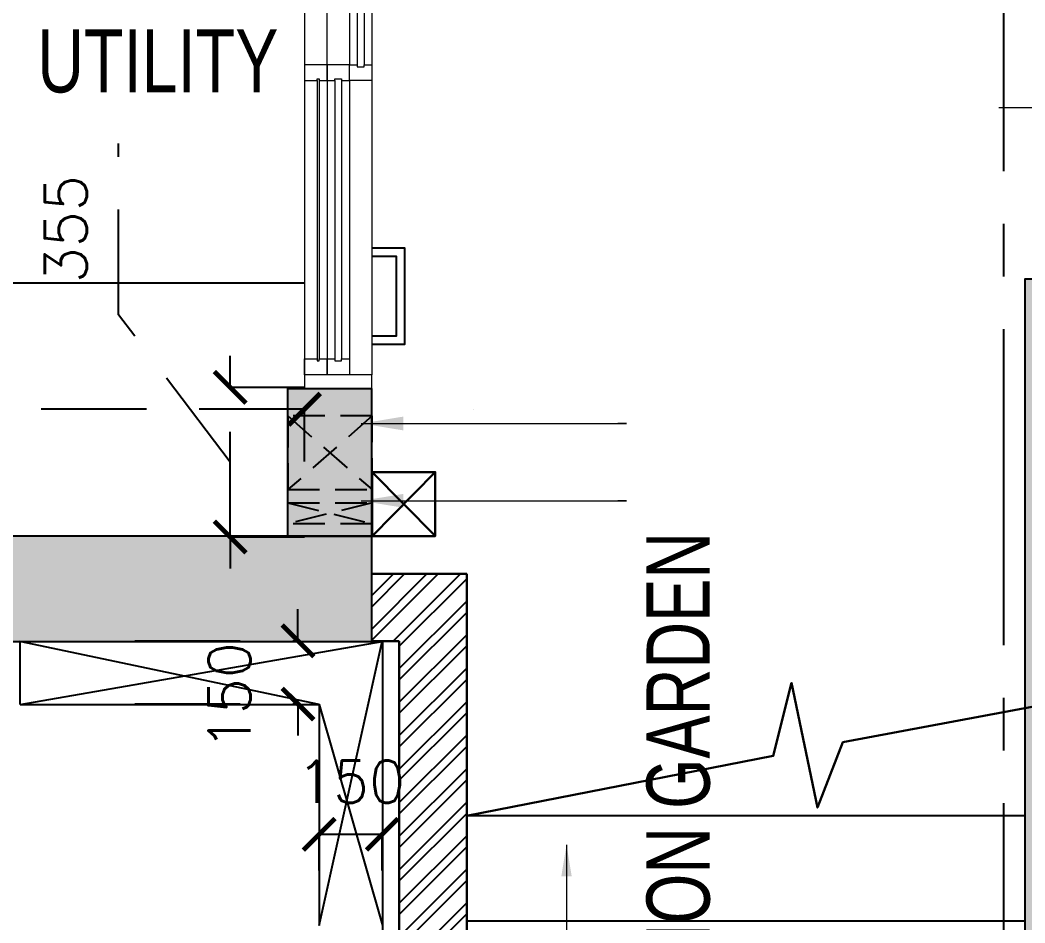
# Model space of a CAD drawing. Header units: millimetres. Extents: x 1180970 to 1231451, y -5737889 to -5695638.
# Drawn here: x 1210952 to 1213337, y -5711468 to -5709325 of the extents above; entities that cross this region are included whole.
import ezdxf

# ---------------------------------------------------------------- set-up
doc = ezdxf.new("R2010")
doc.units = ezdxf.units.MM
doc.header["$LTSCALE"] = 1000
doc.header["$MEASUREMENT"] = 0
for name, pattern in [('2BHK-A - BACK$2$HIDDEN', [0.375, 0.25, -0.125]), ('AUDIT_D_120904163729-0', [0]), ('T8 - GROUND FLOOR CORE$0$HIDDEN', [0.375, 0.25, -0.125]), ('T8 - GROUND FLOOR CORE$0$T10-TYPICAL FLOOR CORE$0$HIDDEN', [0.375, 0.25, -0.125]), ('T8(T9 IS SIMILAR) - GROUND FLOOR - DIMENSION & TEXTING$0$HIDDEN', [0.375, 0.25, -0.125]), ('T8_REFUGE COLUMNS$0$CENTER2', [1.125, 0.75, -0.125, 0.125, -0.125])]:
    doc.linetypes.add(name, pattern=pattern)
doc.layers.get('0').update_dxf_attribs({"linetype": 'AUDIT_D_120904163729-0'})
for name, color, linetype in [('2BHK-A - BACK$0$a-KIT FIX', 251, 'Continuous'), ('T8 - GROUND FLOOR CORE$0$A-DIMENSIONS', 2, 'T8 - GROUND FLOOR CORE$0$HIDDEN'), ('T8 - GROUND FLOOR CORE$0$A-FINISHED STAIRS', 1, 'Continuous'), ('T8 - GROUND FLOOR CORE$0$CUT-OUT', 49, 'Continuous'), ('T8 - GROUND FLOOR CORE$0$T10-TYPICAL FLOOR CORE$0$A-SLAB SUNK-AC LEDGES', 251, 'T8 - GROUND FLOOR CORE$0$T10-TYPICAL FLOOR CORE$0$HIDDEN'), ('T8(T9 IS SIMILAR) - GROUND FLOOR - DIMENSION & TEXTING$0$A-DIMENSIONS', 2, 'T8(T9 IS SIMILAR) - GROUND FLOOR - DIMENSION & TEXTING$0$HIDDEN'), ('T8_REFUGE COLUMNS$0$A-CENTERLINE', 193, 'T8_REFUGE COLUMNS$0$CENTER2'), ('T8_REFUGE COLUMNS$0$A-RCC COLS', 3, 'Continuous'), ('T8_REFUGE COLUMNS$0$A-SHEAR WALL THICKENING', 3, 'Continuous')]:
    doc.layers.add(name, color=color, linetype=linetype)
for name, color, linetype, lineweight in [('2BHK-A - BACK$1$A-WALL- 160', 6, 'Continuous', 30), ('2BHK-A - BACK$1$Window', 4, 'Continuous', 20), ('T8 - GROUND FLOOR CORE$0$A-WALL- 160', 6, 'Continuous', 30), ('T8 - GROUND FLOOR CORE$0$R0-18-10-2014-T1-1st Podium Floor Plan$0$Text', 2, 'Continuous', 0), ('T8 - GROUND FLOOR CORE$0$wall', 22, 'Continuous', 30), ('T8(T9 IS SIMILAR) - GROUND FLOOR - DIMENSION & TEXTING$0$a-Text', 4, 'Continuous', 0), ('T8(T9 IS SIMILAR) - GROUND FLOOR - DIMENSION & TEXTING$0$R0-18-10-2014-T1-1st Podium Floor Plan$0$Text', 2, 'Continuous', 0), ('T8(T9 IS SIMILAR) - GROUND FLOOR$0$D&W', 8, 'Continuous', 25)]:
    doc.layers.add(name, color=color, linetype=linetype, lineweight=lineweight)
doc.layers.add('T8_REFUGE COLUMNS$0$COL-HATCH', color=7, linetype='Continuous', lineweight=25, true_color=0xa3a3a3)
doc.styles.add('T8 - GROUND FLOOR CORE$0$Romans 1', font='romans.shx', dxfattribs={"height": 100})
doc.styles.add('T8 - GROUND FLOOR CORE$0$Tahoma', font='tahoma.ttf')
doc.styles.add('T8(T9 IS SIMILAR) - GROUND FLOOR - DIMENSION & TEXTING$0$ARIAL ARROW', font='swisscl.ttf')
doc.styles.add('T8(T9 IS SIMILAR) - GROUND FLOOR - DIMENSION & TEXTING$0$Romans 1', font='romans.shx', dxfattribs={"height": 100})
doc.styles.add('T8(T9 IS SIMILAR) - GROUND FLOOR - DIMENSION & TEXTING$0$Tahoma', font='tahoma.ttf')
doc.dimstyles.new('T8 - GROUND FLOOR CORE$0$ALPINE S', dxfattribs={"dimscale": 0, "dimtxt": 100, "dimasz": 75, "dimexe": 0, "dimexo": 0, "dimgap": 75, "dimtad": 1, "dimdec": 0, "dimzin": 0, "dimdsep": 46, "dimtxsty": 'T8 - GROUND FLOOR CORE$0$Romans 1', "dimblk": 'T8 - GROUND FLOOR CORE$0$_ArchTick', "dimcen": 0.09, "dimclrd": 256, "dimclre": 256, "dimclrt": 7, "dimadec": 0, "dimazin": 0, "dimtfac": 1, "dimtdec": 0, "dimtofl": 0, "dimtmove": 1, "dimatfit": 0, "dimldrblk": 'T8 - GROUND FLOOR CORE$0$_Open90', "dimfxl": 1, "dimtolj": 1, "dimtzin": 0, "dimarcsym": 0})
doc.dimstyles.new('T8 - GROUND FLOOR CORE$0$SAMATA STD', dxfattribs={"dimtxt": 100, "dimasz": 50, "dimexe": 50, "dimexo": 50, "dimgap": 10, "dimtad": 0, "dimdec": 0, "dimrnd": 5, "dimzin": 0, "dimdsep": 46, "dimtxsty": 'T8 - GROUND FLOOR CORE$0$Tahoma', "dimblk": 'T8 - GROUND FLOOR CORE$0$_Origin2', "dimcen": -50, "dimdle": 50, "dimclrd": 7, "dimclre": 7, "dimclrt": 7, "dimadec": 0, "dimazin": 0, "dimtfac": 1, "dimtdec": 0, "dimtmove": 1, "dimatfit": 3, "dimfxl": 150, "dimtfill": 1, "dimtolj": 1, "dimtzin": 0, "dimlwd": -1, "dimlwe": -1, "dimarcsym": 0})
doc.dimstyles.new('T8(T9 IS SIMILAR) - GROUND FLOOR - DIMENSION & TEXTING$0$ALPINE S', dxfattribs={"dimscale": 0, "dimtxt": 100, "dimasz": 75, "dimexe": 0, "dimexo": 0, "dimgap": 75, "dimtad": 1, "dimdec": 0, "dimzin": 0, "dimdsep": 46, "dimtxsty": 'T8(T9 IS SIMILAR) - GROUND FLOOR - DIMENSION & TEXTING$0$Romans 1', "dimblk": 'T8(T9 IS SIMILAR) - GROUND FLOOR - DIMENSION & TEXTING$0$_ArchTick', "dimcen": 0.09, "dimclrd": 256, "dimclre": 256, "dimclrt": 7, "dimadec": 0, "dimazin": 0, "dimtfac": 1, "dimtdec": 0, "dimtofl": 0, "dimtmove": 1, "dimatfit": 0, "dimldrblk": 'T8(T9 IS SIMILAR) - GROUND FLOOR - DIMENSION & TEXTING$0$_Open90', "dimfxl": 1, "dimtolj": 1, "dimtzin": 0, "dimarcsym": 0})
doc.dimstyles.new('T8(T9 IS SIMILAR) - GROUND FLOOR - DIMENSION & TEXTING$0$SAMATA STD', dxfattribs={"dimtxt": 100, "dimasz": 50, "dimexe": 50, "dimexo": 50, "dimgap": 10, "dimtad": 0, "dimdec": 0, "dimrnd": 5, "dimzin": 0, "dimdsep": 46, "dimtxsty": 'T8(T9 IS SIMILAR) - GROUND FLOOR - DIMENSION & TEXTING$0$Tahoma', "dimblk": 'T8(T9 IS SIMILAR) - GROUND FLOOR - DIMENSION & TEXTING$0$_Origin2', "dimcen": -50, "dimdle": 50, "dimclrd": 7, "dimclre": 7, "dimclrt": 7, "dimadec": 0, "dimazin": 0, "dimtfac": 1, "dimtdec": 0, "dimtmove": 1, "dimatfit": 3, "dimfxl": 150, "dimtfill": 1, "dimtolj": 1, "dimtzin": 0, "dimlwd": -1, "dimlwe": -1, "dimarcsym": 0})

# ---------------------------------------------------------------- blocks, each defined once
blk = doc.blocks.new('2BHK-A - BACK$1$1500')
at = {"layer": '2BHK-A - BACK$1$Window', "color": 1, "lineweight": 13}
for p, q in [((1149540.736151809, -5694418.816380598), (1148842.486151809, -5694418.816380598)), ((1150238.986151809, -5694418.816380598), (1149578.236151809, -5694418.816380598)), ((1148842.486151809, -5694472.153047264), (1148842.486151809, -5694472.163047263)), ((1149540.736151809, -5694472.163047263), (1148879.986151809, -5694472.153047264)), ((1150238.986151809, -5694472.163047263), (1149578.236151809, -5694472.163047263)), ((1148842.486151809, -5694525.47971393), (1148879.986151809, -5694525.489713931)), ((1149540.736151809, -5694525.489713931), (1148879.986151809, -5694525.47971393)), ((1149578.236151809, -5694525.489713931), (1150276.486151809, -5694525.489713929)), ((1150276.486151809, -5694578.816380598), (1148842.486151809, -5694578.816380598)), ((1149540.736151809, -5694578.816380598), (1148879.986151809, -5694578.816380598))]:
    blk.add_line(p, q, dxfattribs=at)
at = {"layer": '2BHK-A - BACK$1$Window', "color": 5, "lineweight": 13}
for p, q in [((1150238.986151809, -5694437.399713932), (1149578.236151809, -5694437.399713932)), ((1150238.986151809, -5694453.57971393), (1149578.236151809, -5694453.57971393)), ((1149540.736151809, -5694490.746380597), (1148879.986151809, -5694490.736380598)), ((1149540.736151809, -5694506.906380598), (1148879.986151809, -5694506.896380598)), ((1149540.736151809, -5694544.073047264), (1148879.986151809, -5694544.073047264)), ((1149540.736151809, -5694548.573047264), (1148879.986151809, -5694548.573047264))]:
    blk.add_line(p, q, dxfattribs=at)
at = {"layer": '2BHK-A - BACK$1$Window', "color": 4, "lineweight": 13}
for points in [[(1148842.486151809, -5694578.816380598), (1148809.486151809, -5694578.816380598), (1148809.486151809, -5694418.816380598), (1148842.486151809, -5694418.816380598)], [(1149578.236151809, -5694437.399713932), (1149578.236151809, -5694418.816380598), (1149540.736151809, -5694418.816380598), (1149540.736151809, -5694472.163047263), (1149578.236151809, -5694472.163047263), (1149578.236151809, -5694453.57971393), (1149573.736151809, -5694453.57971393), (1149573.736151809, -5694437.399713932)], [(1150238.986151809, -5694437.399713932), (1150238.986151809, -5694418.816380598), (1150276.486151809, -5694418.816380598), (1150276.486151809, -5694472.163047263), (1150238.986151809, -5694472.163047263), (1150238.986151809, -5694453.57971393), (1150243.486151809, -5694453.57971393), (1150243.486151809, -5694437.399713932)], [(1150309.486151809, -5694418.816380598), (1150276.486151809, -5694418.816380598), (1150276.486151809, -5694578.816380598), (1150309.486151809, -5694578.816380598)], [(1148879.986151809, -5694490.736380598), (1148879.986151809, -5694472.153047264), (1148842.486151809, -5694472.153047264), (1148842.486151809, -5694525.47971393), (1148879.986151809, -5694525.47971393), (1148879.986151809, -5694506.896380598), (1148875.486151809, -5694506.896380598), (1148875.486151809, -5694490.736380598)], [(1149540.736151809, -5694490.746380597), (1149540.736151809, -5694472.163047263), (1149578.236151809, -5694472.163047263), (1149578.236151809, -5694525.489713931), (1149540.736151809, -5694525.489713931), (1149540.736151809, -5694506.906380598), (1149545.236151809, -5694506.906380598), (1149545.236151809, -5694490.746380597)], [(1148879.986151809, -5694544.073047264), (1148879.986151809, -5694525.489713931), (1148842.486151809, -5694525.489713931), (1148842.486151809, -5694578.816380598), (1148879.986151809, -5694578.816380598), (1148879.986151809, -5694548.573047264), (1148875.486151809, -5694548.573047264), (1148875.486151809, -5694544.073047264)], [(1149540.736151809, -5694544.073047264), (1149540.736151809, -5694525.489713931), (1149578.236151809, -5694525.489713931), (1149578.236151809, -5694578.816380598), (1149540.736151809, -5694578.816380598), (1149540.736151809, -5694548.573047264), (1149545.236151809, -5694548.573047264), (1149545.236151809, -5694544.073047264)]]:
    blk.add_lwpolyline(points, close=True, dxfattribs=at)
blk = doc.blocks.new('2BHK-A - BACK')
at = {"linetype": '2BHK-A - BACK$2$HIDDEN', "ltscale": 0.3}
for p, q in [((1200756.639619156, -5710264.445620776), (1200956.741588538, -5710439.445620773, 0.6104387995018037)), ((1200956.741588538, -5710264.445620776, 0.6104387995018037), (1200756.741588538, -5710439.445620773)), ((1200756.741588538, -5710470.445620775), (1200956.741588538, -5710520.445620775)), ((1200956.741588538, -5710470.445620775), (1200756.741588538, -5710520.445620775))]:
    blk.add_line(p, q, dxfattribs=at)
at = {"linetype": 'ByBlock'}
for points in [[(1200756.741588538, -5710094.070222317), (1200678.951330281, -5710094.070222317), (1200678.951330281, -5709865.853317738), (1200756.710528269, -5709865.853317738)], [(1200756.741588538, -5710074.070222317), (1200698.951330281, -5710074.070222317), (1200698.951330281, -5709885.853317738), (1200756.710528269, -5709885.853317738)]]:
    blk.add_lwpolyline(points, dxfattribs=at)
at = {"linetype": '2BHK-A - BACK$2$HIDDEN', "ltscale": 0.3}
for points in [[(1200956.741588538, -5710439.445620773), (1200756.741588538, -5710439.445620773), (1200756.741588538, -5710264.445620776), (1200956.741588538, -5710264.445620776)], [(1200756.741588538, -5710520.445620775), (1200956.741588538, -5710520.445620775), (1200956.741588538, -5710470.445620775), (1200756.741588538, -5710470.445620775)]]:
    blk.add_lwpolyline(points, close=True, dxfattribs=at)
at = {"layer": '2BHK-A - BACK$0$a-KIT FIX', "color": 1}
blk.add_line((1200917.101664518, -5709949.549002735), (1203922.104480745, -5709949.549002732), dxfattribs=at)
at = {"layer": '2BHK-A - BACK$1$A-WALL- 160', "color": 5, "linetype": '2BHK-A - BACK$2$HIDDEN', "ltscale": 0.3}
blk.add_line((1200757.138470696, -5710024.188524291), (1200757.216949489, -5710024.188524291), dxfattribs=at)
at = {"layer": '2BHK-A - BACK$1$A-WALL- 160', "color": 5, "ltscale": 0.3}
for p, q in [((1200516.239525748, -5710250.215715092), (1200516.318004541, -5710250.215715092)), ((1200607.192638623, -5710549.444148958), (1200756.741588538, -5710397.659672112, 0.6104387995018037)), ((1200756.741589039, -5710549.639572392, 9.70678567844e-05), (1200607.192638623, -5710397.659672112, 0.6104387995018037))]:
    blk.add_line(p, q, dxfattribs=at)
blk.add_lwpolyline([(1200756.741588538, -5710397.659672112), (1200756.741588538, -5710549.639574374), (1200606.741588538, -5710549.639574374), (1200606.741588538, -5710397.659672112)], close=True, dxfattribs=at)
at = {"layer": '2BHK-A - BACK$1$A-WALL- 160', "linetype": 'ByBlock', "rotation": 90}
blk.add_blockref('2BHK-A - BACK$1$1500', (-4493661.714716086, -6859009.035153528), dxfattribs=at)
blk = doc.blocks.new('T8_REFUGE COLUMNS$0$A$C277F3394')
at = {"layer": 'T8_REFUGE COLUMNS$0$A-SHEAR WALL THICKENING', "linetype": 'ByBlock', "true_color": 0xa3a3a3}
h = blk.add_hatch(color=253, dxfattribs=at)
h.dxf.hatch_style = 1
h.paths.add_polyline_path([(6494.804574582959, 8675.000000003725), (6694.804574582959, 8675.000000003725), (6694.804574582959, 9025.000000003729), (6494.804574582959, 9025.000000003729)])
at = {"layer": 'T8_REFUGE COLUMNS$0$A-SHEAR WALL THICKENING', "linetype": 'ByBlock'}
blk.add_lwpolyline([(6494.804574582959, 8675.000000003725), (6694.804574582959, 8675.000000003725), (6694.804574582959, 9025.000000003729), (6494.804574582959, 9025.000000003729)], close=True, dxfattribs=at)
blk = doc.blocks.new('T8_REFUGE COLUMNS$0$A$C46A13422')
at = {"layer": 'T8_REFUGE COLUMNS$0$A-SHEAR WALL THICKENING', "linetype": 'ByBlock'}
blk.add_blockref('T8_REFUGE COLUMNS$0$A$C277F3394', (-5609.804574582027, -7500.000000004657), dxfattribs=at)
blk = doc.blocks.new('T8_REFUGE COLUMNS')
at = {"layer": 'T8_REFUGE COLUMNS$0$COL-HATCH', "linetype": 'ByBlock'}
h = blk.add_hatch(color=256, dxfattribs=at)
h.dxf.hatch_style = 1
h.paths.add_polyline_path([(1213587.069074491, -5709939.863253396), (1213337.069074491, -5709939.863253396), (1213337.069074491, -5714149.863253396), (1213587.069074491, -5714149.863253396)])
h = blk.add_hatch(color=256, dxfattribs=at)
h.dxf.hatch_style = 1
h.paths.add_polyline_path([(1207452.069074491, -5710799.863253398), (1211787.069074491, -5710799.863253401), (1211787.069074491, -5710549.863253398), (1207452.069074491, -5710549.863253398)])
at = {"layer": 'T8_REFUGE COLUMNS$0$A-CENTERLINE'}
blk.add_line((1213287.069077838, -5728808.541404215), (1213287.069077838, -5698573.632249597), dxfattribs=at)
at = {"layer": 'T8_REFUGE COLUMNS$0$A-RCC COLS', "linetype": 'ByBlock'}
for points in [[(1213587.069074491, -5709939.863253396), (1213337.069074491, -5709939.863253396), (1213337.069074491, -5714149.863253396), (1213587.069074491, -5714149.863253396)], [(1207452.069074491, -5710799.863253398), (1211787.069074491, -5710799.863253401), (1211787.069074491, -5710549.863253398), (1207452.069074491, -5710549.863253398)]]:
    blk.add_lwpolyline(points, close=True, dxfattribs=at)
blk.add_blockref('T8_REFUGE COLUMNS$0$A$C46A13422', (1210702.069074491, -5711724.863253396), dxfattribs=at)
blk = doc.blocks.new('T8 - GROUND FLOOR CORE$0$_ArchTick')
at = {"color": 0, "linetype": 'ByBlock', "const_width": 0.15}
blk.add_lwpolyline([(-0.5, -0.5), (0.5, 0.5)], dxfattribs=at)
blk = doc.blocks.new('*D236')
at = {"layer": 'T8 - GROUND FLOOR CORE$0$A-DIMENSIONS', "lineweight": -2, "transparency": 16777216}
for p, q in [((1211611.9102073, -5710798.414873968), (1211611.9102073, -5710723.414873968)), ((1211611.9102073, -5710948.311859608), (1211611.9102073, -5711023.311859609))]:
    blk.add_line(p, q, dxfattribs=at)
at = {"layer": 'T8 - GROUND FLOOR CORE$0$A-DIMENSIONS', "linetype": 'T8 - GROUND FLOOR CORE$0$HIDDEN', "lineweight": -2, "transparency": 16777216}
for p, q in [((1211224.357047135, -5710798.414873968), (1211611.9102073, -5710798.414873968)), ((1211224.361339909, -5710948.311859608), (1211611.9102073, -5710948.311859608))]:
    blk.add_line(p, q, dxfattribs=at)
at = {"layer": 'T8 - GROUND FLOOR CORE$0$A-DIMENSIONS', "linetype": 'ByBlock', "lineweight": -2, "transparency": 16777216, "xscale": 75, "yscale": 75, "zscale": 75}
for p, rotation in [((1211611.9102073, -5710798.414873968), 270), ((1211611.9102073, -5710948.311859608), 90)]:
    blk.add_blockref('T8 - GROUND FLOOR CORE$0$_ArchTick', p, dxfattribs=dict(at, rotation=rotation))
at = {"layer": 'T8 - GROUND FLOOR CORE$0$A-DIMENSIONS', "color": 7, "linetype": 'ByBlock', "transparency": 16777216, "insert": (1211449.4102073, -5710929.992781858), "char_height": 100, "attachment_point": 5, "rotation": 90, "style": 'T8 - GROUND FLOOR CORE$0$Romans 1'}
blk.add_mtext('\\A1;150', dxfattribs=at)
blk = doc.blocks.new('T8 - GROUND FLOOR CORE$0$_Open90')
at = {"color": 0, "linetype": 'ByBlock', "lineweight": -2}
for p, q in [((-0.5, 0.5), (0, 0)), ((0, 0), (-1, 0)), ((0, 0), (-0.5, -0.5))]:
    blk.add_line(p, q, dxfattribs=at)
blk = doc.blocks.new('*D237')
at = {"layer": 'T8 - GROUND FLOOR CORE$0$A-DIMENSIONS', "linetype": 'T8 - GROUND FLOOR CORE$0$HIDDEN', "lineweight": -2, "transparency": 16777216}
for p, q in [((1211662.077420302, -5711343.471239752), (1211662.077420302, -5711257.746125262)), ((1211812.077420302, -5711343.471245381), (1211812.077420302, -5711257.746125262))]:
    blk.add_line(p, q, dxfattribs=at)
at = {"layer": 'T8 - GROUND FLOOR CORE$0$A-DIMENSIONS', "lineweight": -2, "transparency": 16777216}
blk.add_line((1211662.077420302, -5711257.746125262), (1211812.077420302, -5711257.746125262), dxfattribs=at)
at = {"layer": 'T8 - GROUND FLOOR CORE$0$A-DIMENSIONS', "linetype": 'ByBlock', "lineweight": -2, "transparency": 16777216, "xscale": 75, "yscale": 75, "zscale": 75, "rotation": 180}
blk.add_blockref('T8 - GROUND FLOOR CORE$0$_ArchTick', (1211662.077420302, -5711257.746125262), dxfattribs=at)
at = {"layer": 'T8 - GROUND FLOOR CORE$0$A-DIMENSIONS', "linetype": 'ByBlock', "lineweight": -2, "transparency": 16777216, "xscale": 75, "yscale": 75, "zscale": 75}
blk.add_blockref('T8 - GROUND FLOOR CORE$0$_ArchTick', (1211812.077420302, -5711257.746125262), dxfattribs=at)
at = {"layer": 'T8 - GROUND FLOOR CORE$0$A-DIMENSIONS', "color": 7, "linetype": 'ByBlock', "transparency": 16777216, "insert": (1211737.78586123, -5711132.746125262), "char_height": 100, "attachment_point": 5, "style": 'T8 - GROUND FLOOR CORE$0$Romans 1'}
blk.add_mtext('\\A1;150', dxfattribs=at)
blk = doc.blocks.new('T8 - GROUND FLOOR CORE$0$_Origin2')
at = {"color": 0, "linetype": 'ByBlock', "lineweight": -2}
blk.add_line((-0.5, 0), (-1, 0), dxfattribs=at)
for radius in [0.5, 0.25]:
    blk.add_circle((0, 0), radius, dxfattribs=at)
blk = doc.blocks.new('T8(T9 IS SIMILAR) - GROUND FLOOR - DIMENSION & TEXTING$0$_ArchTick')
at = {"color": 0, "linetype": 'ByBlock', "const_width": 0.15}
blk.add_lwpolyline([(-0.5, -0.5), (0.5, 0.5)], dxfattribs=at)
blk = doc.blocks.new('*D687')
at = {"layer": 'T8(T9 IS SIMILAR) - GROUND FLOOR - DIMENSION & TEXTING$0$A-DIMENSIONS', "linetype": 'T8(T9 IS SIMILAR) - GROUND FLOOR - DIMENSION & TEXTING$0$HIDDEN', "lineweight": -2, "transparency": 16777216}
for p, q in [((1207652.264499908, -5710372.356542105), (1207652.264499908, -5710248.497862847)), ((1211627.264520543, -5710372.356542105), (1211627.264520543, -5710248.497862847))]:
    blk.add_line(p, q, dxfattribs=at)
at = {"layer": 'T8(T9 IS SIMILAR) - GROUND FLOOR - DIMENSION & TEXTING$0$A-DIMENSIONS', "lineweight": -2, "transparency": 16777216}
blk.add_line((1211627.264520543, -5710248.497862847), (1207652.264499908, -5710248.497862847), dxfattribs=at)
at = {"layer": 'T8(T9 IS SIMILAR) - GROUND FLOOR - DIMENSION & TEXTING$0$A-DIMENSIONS', "linetype": 'ByBlock', "lineweight": -2, "transparency": 16777216, "xscale": 75, "yscale": 75, "zscale": 75, "rotation": 180}
blk.add_blockref('T8(T9 IS SIMILAR) - GROUND FLOOR - DIMENSION & TEXTING$0$_ArchTick', (1207652.264499908, -5710248.497862847), dxfattribs=at)
at = {"layer": 'T8(T9 IS SIMILAR) - GROUND FLOOR - DIMENSION & TEXTING$0$A-DIMENSIONS', "linetype": 'ByBlock', "lineweight": -2, "transparency": 16777216, "xscale": 75, "yscale": 75, "zscale": 75}
blk.add_blockref('T8(T9 IS SIMILAR) - GROUND FLOOR - DIMENSION & TEXTING$0$_ArchTick', (1211627.264520543, -5710248.497862847), dxfattribs=at)
at = {"layer": 'T8(T9 IS SIMILAR) - GROUND FLOOR - DIMENSION & TEXTING$0$A-DIMENSIONS', "color": 7, "linetype": 'ByBlock', "transparency": 16777216, "insert": (1209639.764510225, -5710123.497862847), "char_height": 100, "attachment_point": 5, "style": 'T8(T9 IS SIMILAR) - GROUND FLOOR - DIMENSION & TEXTING$0$Romans 1'}
blk.add_mtext('\\A1;3975', dxfattribs=at)
blk = doc.blocks.new('T8(T9 IS SIMILAR) - GROUND FLOOR - DIMENSION & TEXTING$0$_Open90')
at = {"color": 0, "linetype": 'ByBlock', "lineweight": -2}
for p, q in [((-0.5, 0.5), (0, 0)), ((0, 0), (-1, 0)), ((0, 0), (-0.5, -0.5))]:
    blk.add_line(p, q, dxfattribs=at)
blk = doc.blocks.new('*D688')
at = {"layer": 'T8(T9 IS SIMILAR) - GROUND FLOOR - DIMENSION & TEXTING$0$A-DIMENSIONS', "lineweight": -2, "transparency": 16777216}
for p, q in [((1211186.068999171, -5710024.581616234), (1211186.068999171, -5709617.438759091)), ((1211450.979966252, -5710374.328399083), (1211186.068999171, -5710024.581616234)), ((1211450.979966252, -5710196.711177371), (1211450.979966252, -5710121.711177371)), ((1211450.979966252, -5710551.945620793), (1211450.979966252, -5710196.711177371)), ((1211450.979966252, -5710551.945620793), (1211450.979966252, -5710626.945620793))]:
    blk.add_line(p, q, dxfattribs=at)
at = {"layer": 'T8(T9 IS SIMILAR) - GROUND FLOOR - DIMENSION & TEXTING$0$A-DIMENSIONS', "linetype": 'T8(T9 IS SIMILAR) - GROUND FLOOR - DIMENSION & TEXTING$0$HIDDEN', "lineweight": -2, "transparency": 16777216}
for p, q in [((1211627.264520543, -5710196.711177371), (1211450.979966252, -5710196.711177371)), ((1211627.264520543, -5710551.945620793), (1211450.979966252, -5710551.945620793))]:
    blk.add_line(p, q, dxfattribs=at)
at = {"layer": 'T8(T9 IS SIMILAR) - GROUND FLOOR - DIMENSION & TEXTING$0$A-DIMENSIONS', "linetype": 'ByBlock', "lineweight": -2, "transparency": 16777216, "xscale": 75, "yscale": 75, "zscale": 75}
for p, rotation in [((1211450.979966252, -5710196.711177371), 270), ((1211450.979966252, -5710551.945620793), 90)]:
    blk.add_blockref('T8(T9 IS SIMILAR) - GROUND FLOOR - DIMENSION & TEXTING$0$_ArchTick', p, dxfattribs=dict(at, rotation=rotation))
at = {"layer": 'T8(T9 IS SIMILAR) - GROUND FLOOR - DIMENSION & TEXTING$0$A-DIMENSIONS', "color": 7, "linetype": 'ByBlock', "transparency": 16777216, "insert": (1211061.068999172, -5709821.010187662), "char_height": 100, "attachment_point": 5, "rotation": 90, "style": 'T8(T9 IS SIMILAR) - GROUND FLOOR - DIMENSION & TEXTING$0$Romans 1'}
blk.add_mtext('\\A1;355', dxfattribs=at)
blk = doc.blocks.new('T8(T9 IS SIMILAR) - GROUND FLOOR - DIMENSION & TEXTING$0$_Origin2')
at = {"color": 0, "linetype": 'ByBlock', "lineweight": -2}
blk.add_line((-0.5, 0), (-1, 0), dxfattribs=at)
for radius in [0.5, 0.25]:
    blk.add_circle((0, 0), radius, dxfattribs=at)
blk = doc.blocks.new('T8 - GROUND FLOOR CORE')
at = {"layer": 'T8 - GROUND FLOOR CORE$0$T10-TYPICAL FLOOR CORE$0$A-SLAB SUNK-AC LEDGES', "linetype": 'ByBlock'}
h = blk.add_hatch(dxfattribs=at)
h.set_pattern_fill('ANSI32', color=256, scale=150)
h.set_pattern_definition([(45, (0, 0), (-39.77475644174329, 39.7747564417433), []), (45, (26.51650425000116, 0), (-39.77475644174329, 39.7747564417433), [])])
h.paths.add_polyline_path([(1211852.4104839, -5713714.02751146), (1211852.410477889, -5713874.138447798), (1212012.150624346, -5713874.151237858), (1212012.410593316, -5710639.564333837), (1211786.365732311, -5710639.563756272), (1211786.365323498, -5710799.563756275), (1211852.410593317, -5710799.564470894), (1211852.41258637, -5713714.02751146)])
at = {"layer": 'T8 - GROUND FLOOR CORE$0$A-FINISHED STAIRS'}
for p, q in [((1213337.069074491, -5711213.861436059), (1212012.157077366, -5711213.861436059, -0.5379448159005733)), ((1213337.069074491, -5711463.861436059), (1212012.157077366, -5711463.861436059, -0.5379448159005733))]:
    blk.add_line(p, q, dxfattribs=at)
at = {"layer": 'T8 - GROUND FLOOR CORE$0$A-WALL- 160', "linetype": 'ByBlock'}
for p, q in [((1212012.150634278, -5713874.027665378, -0.5516191108826742), (1212012.410593316, -5710639.564333837, 9.70678567844e-05)), ((1211852.410477894, -5713874.027665381, 9.70678070109e-05), (1211852.410593317, -5710799.564470894, 9.70678567844e-05))]:
    blk.add_line(p, q, dxfattribs=at)
at = {"layer": 'T8 - GROUND FLOOR CORE$0$A-WALL- 160', "linetype": 'ByBlock', "elevation": 9.70678567844e-05}
for points in [[(1212012.411002129, -5710639.564333837), (1211786.365732311, -5710639.563756272)], [(1211852.410593317, -5710799.564470894), (1211786.365323498, -5710799.563756275)]]:
    blk.add_lwpolyline(points, dxfattribs=at)
at = {"layer": 'T8 - GROUND FLOOR CORE$0$CUT-OUT'}
for p, q in [((1211662.404764242, -5710949.83003594, 0.0001575323986442), (1210952.069074491, -5710799.863253403)), ((1210952.410593316, -5710949.564333835, 3.50350548226e-05), (1210952.410593316, -5710799.564333837)), ((1210952.410593316, -5710949.564333835, 3.50350548226e-05), (1210952.410593316, -5710799.564333837)), ((1210952.410593316, -5710949.863253568, 3.51048726174e-05), (1210952.410593315, -5710799.564333837)), ((1210952.410593316, -5710949.863253568, 0.0001575323986442), (1211812.069074491, -5710799.863253403)), ((1211662.429287837, -5711473.994446589, 0.0001575323986442), (1211812.069074491, -5710799.863253403)), ((1211812.397734064, -5710799.564348263, -0.0271939700533039), (1211812.53408583, -5713713.930740437)), ((1211662.404764242, -5710949.83003594, 0.0001575323986442), (1211812.429287673, -5711473.987428679, -0.0209009242985419))]:
    blk.add_line(p, q, dxfattribs=at)
at = {"layer": 'T8 - GROUND FLOOR CORE$0$CUT-OUT', "elevation": 0.0001575323986442}
blk.add_lwpolyline([(1210952.410593316, -5710949.863253568), (1211662.404764242, -5710949.83003594), (1211662.429287837, -5711473.994446589)], dxfattribs=at)
at = {"layer": 'T8 - GROUND FLOOR CORE$0$wall', "linetype": 'ByBlock', "elevation": -0.5379448159005733}
blk.add_lwpolyline([(1212012.157077366, -5711213.861436059), (1212740.083309284, -5711071.764877426), (1212783.47150955, -5710898.304480378), (1212844.600203677, -5711194.366033804), (1212905.46675319, -5711039.07812689), (1213430.740453243, -5710940.609604365)], dxfattribs=at)
at = {"layer": 'T8 - GROUND FLOOR CORE$0$A-DIMENSIONS', "linetype": 'ByBlock'}
dim = blk.add_linear_dim(base=(1211611.9102073, -5710948.311859608, -1.75524363087e-05), p1=(1211224.357047135, -5710798.414873968, -1.75524363087e-05), p2=(1211224.361339909, -5710948.311859608, -1.75524363087e-05), angle=90, dimstyle='T8 - GROUND FLOOR CORE$0$ALPINE S', override={"dimscale": 1, "dimfxl": 5, "dimarcsym": 1}, dxfattribs=at)
dim.commit()
dim.dimension.update_dxf_attribs({"geometry": '*D236', "text_midpoint": (1211574.4102073, -5710929.992781858, -1.75524363087e-05), "dimtype": 128})
dim = blk.add_linear_dim(base=(1211812.077420302, -5711257.746125262, -1.75524363087e-05), p1=(1211662.077420302, -5711343.471239752, -1.3437782808e-06), p2=(1211812.077420302, -5711343.471245381, 1.48280598327e-05), dimstyle='T8 - GROUND FLOOR CORE$0$ALPINE S', override={"dimscale": 1, "dimfxl": 5, "dimarcsym": 1}, dxfattribs=at)
dim.commit()
dim.dimension.update_dxf_attribs({"geometry": '*D237', "text_midpoint": (1211737.78586123, -5711257.746125262, -1.75524363087e-05), "dimtype": 128})
at = {"layer": 'T8 - GROUND FLOOR CORE$0$R0-18-10-2014-T1-1st Podium Floor Plan$0$Text'}
blk.add_leader([(1212249.278767737, -5711282.461242469), (1212249.278767737, -5712497.733737268)], dimstyle='T8 - GROUND FLOOR CORE$0$SAMATA STD', override={"dimasz": 75, "dimclrd": 2, "dimfxlon": 1, "dimarcsym": 1}, dxfattribs=at)
blk = doc.blocks.new('T8(T9 IS SIMILAR) - GROUND FLOOR')
at = {"linetype": 'ByBlock'}
blk.add_wipeout([(1212502.3565644622, -5710597.114153225), (1211787.2645205697, -5710597.114153225), (1211787.1578045003, -5708695.7225322295), (1212502.2498483928, -5708695.7225322295)], dxfattribs=at).dxf.layer = 'T8(T9 IS SIMILAR) - GROUND FLOOR$0$D&W'
at = {"layer": 'T8(T9 IS SIMILAR) - GROUND FLOOR$0$D&W', "linetype": 'ByBlock'}
for name in ['T8_REFUGE COLUMNS', 'T8 - GROUND FLOOR CORE']:
    blk.add_blockref(name, (0, 0), dxfattribs=at)
at = {"layer": 'T8(T9 IS SIMILAR) - GROUND FLOOR$0$D&W', "linetype": 'ByBlock', "xscale": -1}
blk.add_blockref('2BHK-A - BACK', (2412544.642721694, 0), dxfattribs=at)
blk = doc.blocks.new('T8(T9 IS SIMILAR) - GROUND FLOOR - DIMENSION & TEXTING')
at = {"layer": 'T8(T9 IS SIMILAR) - GROUND FLOOR - DIMENSION & TEXTING$0$a-Text', "style": 'T8(T9 IS SIMILAR) - GROUND FLOOR - DIMENSION & TEXTING$0$ARIAL ARROW'}
blk.add_text('UTILITY', height=150, dxfattribs=at).set_placement((1210993.164917901, -5709496.286347233))
blk.add_text('EXIT TO COMMON GARDEN', height=150, rotation=90, dxfattribs=at).set_placement((1212589.076238312, -5712598.550425759))
at = {"layer": 'T8(T9 IS SIMILAR) - GROUND FLOOR - DIMENSION & TEXTING$0$A-DIMENSIONS', "linetype": 'ByBlock'}
dim = blk.add_linear_dim(base=(1211450.979966252, -5710196.711177371), p1=(1211627.264520543, -5710551.945620793), p2=(1211627.264520543, -5710196.711177371), angle=270, dimstyle='T8(T9 IS SIMILAR) - GROUND FLOOR - DIMENSION & TEXTING$0$ALPINE S', override={"dimscale": 1, "dimfxl": 5, "dimarcsym": 1}, dxfattribs=at)
dim.commit()
dim.dimension.update_dxf_attribs({"geometry": '*D688', "text_midpoint": (1211186.068999172, -5709949.581616235), "dimtype": 128})
dim = blk.add_linear_dim(base=(1207652.264499908, -5710248.497862847), p1=(1211627.264520543, -5710372.356542105), p2=(1207652.264499908, -5710372.356542105), angle=180, dimstyle='T8(T9 IS SIMILAR) - GROUND FLOOR - DIMENSION & TEXTING$0$ALPINE S', override={"dimscale": 1, "dimfxl": 5, "dimarcsym": 1}, dxfattribs=at)
dim.commit()
dim.dimension.update_dxf_attribs({"geometry": '*D687', "text_midpoint": (1209639.764510225, -5710123.497862847)})
at = {"layer": 'T8(T9 IS SIMILAR) - GROUND FLOOR - DIMENSION & TEXTING$0$R0-18-10-2014-T1-1st Podium Floor Plan$0$Text'}
for points, override in [([(1214109.005303237, -5709900.43632921, 0.4895635743113104), (1214109.005303237, -5709532.848556887, 0.4895635743113104), (1213275.178474558, -5709532.884113968, 0.4895635743113104)], {"dimscale": 1, "dimasz": 150, "dimclrd": 2, "dimfxlon": 1, "dimarcsym": 1}), ([(1211762.25178394, -5710282.361385805, -0.0243255186329129), (1212391.895941076, -5710282.388590589, -0.0243255186329129), (1212371.356944718, -5710282.361385805, -0.0243255186329129)], {"dimscale": 1, "dimasz": 100, "dimclrd": 2, "dimfxlon": 1, "dimarcsym": 1}), ([(1211762.25178394, -5710465.951164539, -0.0243255186329129), (1212391.895941076, -5710465.978369323, -0.0243255186329129), (1212371.356944718, -5710465.951164539, -0.0243255186329129)], {"dimscale": 1, "dimasz": 100, "dimclrd": 2, "dimfxlon": 1, "dimarcsym": 1})]:
    blk.add_leader(points, dimstyle='T8(T9 IS SIMILAR) - GROUND FLOOR - DIMENSION & TEXTING$0$SAMATA STD', override=override, dxfattribs=at)

msp = doc.modelspace()

# ---------------------------------------------------------------- block references
at = {"linetype": 'ByBlock'}
msp.add_blockref('T8(T9 IS SIMILAR) - GROUND FLOOR', (0, 0), dxfattribs=at)

# ---------------------------------------------------------------- next in the draw order: block references
msp.add_blockref('T8(T9 IS SIMILAR) - GROUND FLOOR - DIMENSION & TEXTING', (0, 0), dxfattribs=at)

doc.saveas('drawing.dxf')
